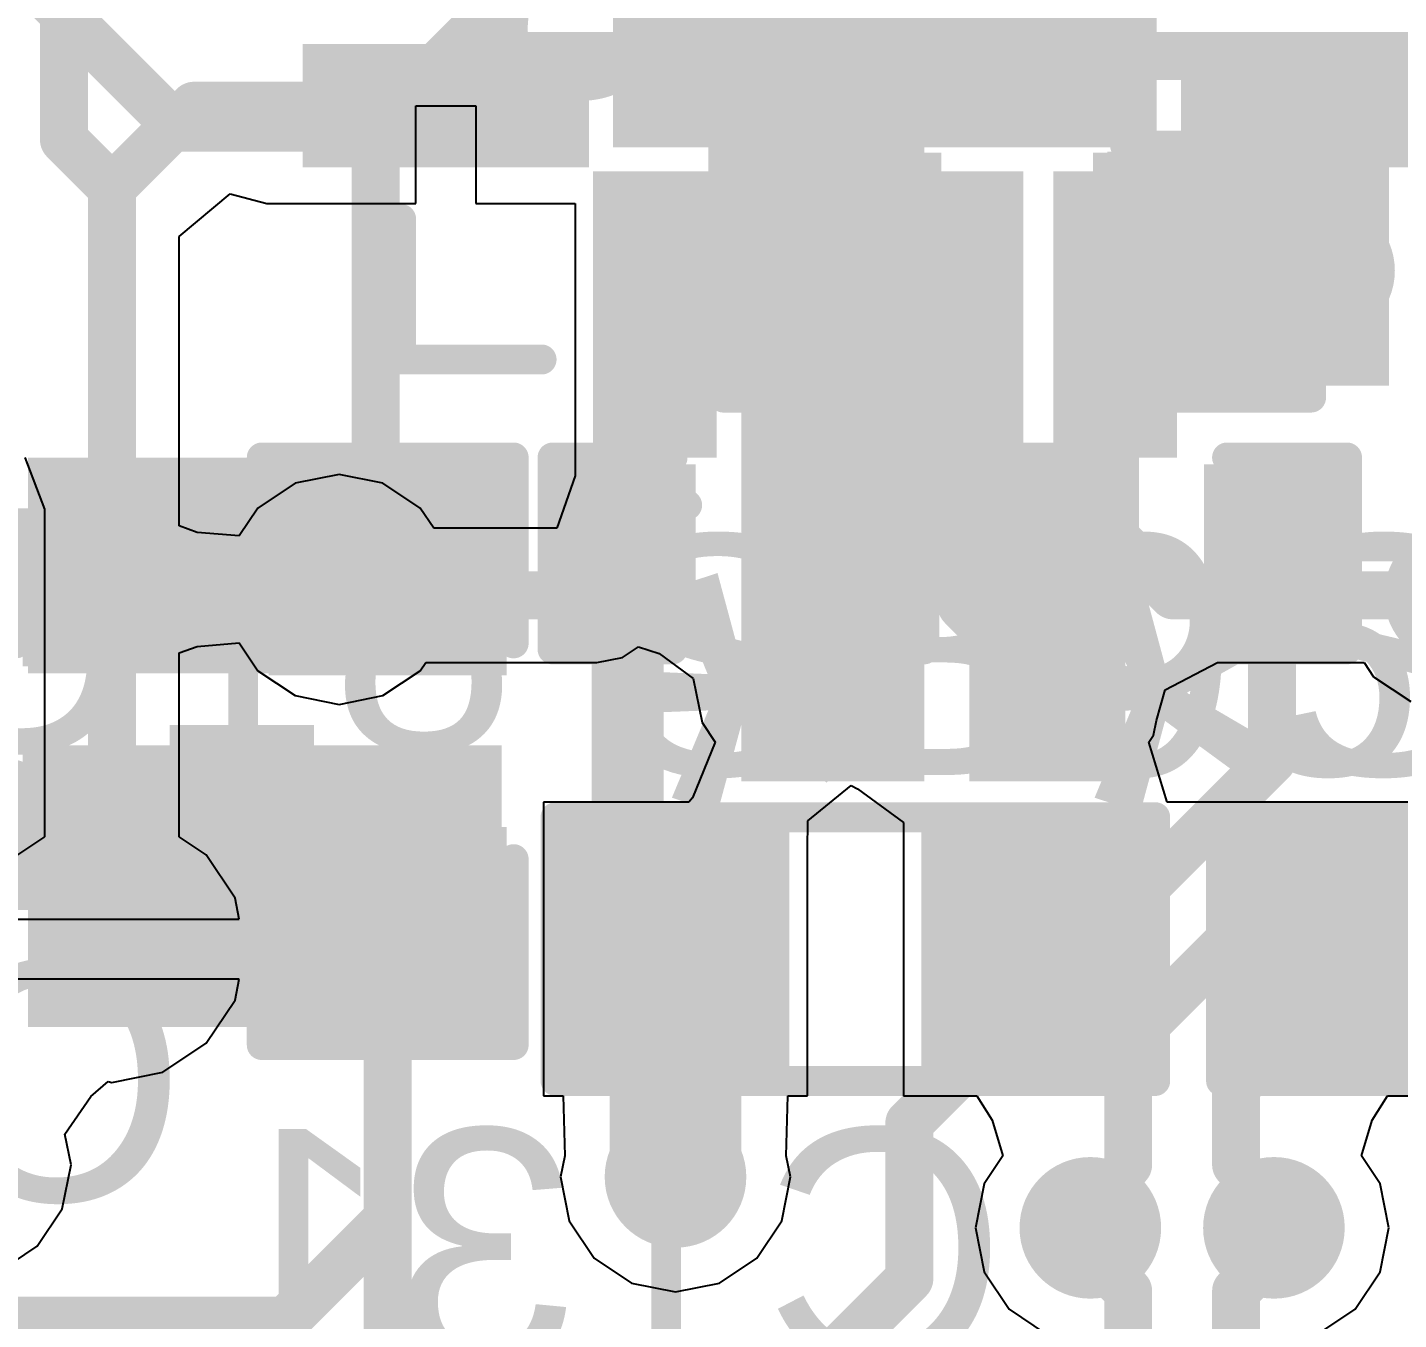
# Model space of a CAD drawing. Header units: millimetres. Extents: x -0.71 to 2.98, y -0.65 to 2.9.
# Drawn here: x 0.8469 to 1.0756, y 0.3502 to 0.5657 of the extents above; entities that cross this region are included whole.
import ezdxf

# ---------------------------------------------------------------- set-up
doc = ezdxf.new("R2010")
doc.units = ezdxf.units.MM
doc.header["$MEASUREMENT"] = 0
for name, color, linetype in [('BottomLayer', 5, 'Continuous'), ('BottomOverlay', 54, 'Continuous'), ('BottomPaste', 16, 'Continuous'), ('BottomSolder', 6, 'Continuous'), ('Mechanical2', 216, 'Continuous'), ('TopLayer', 1, 'Continuous'), ('TopOverlay', 2, 'Continuous'), ('TopPaste', 8, 'Continuous'), ('TopSolder', 216, 'Continuous'), ('ViaHoleLayer', 16, 'Continuous')]:
    doc.layers.add(name, color=color, linetype=linetype)
doc.styles.add('Arial', font='', dxfattribs={"height": 0.2})
doc.styles.get('Arial').set_extended_font_data('Arial')

# ---------------------------------------------------------------- blocks, each defined once
blk = doc.blocks.new('16_TQFN__4X4__30')
at = {"layer": 'TopLayer'}
for points in [[(-0.04469, 0.05335), (-0.04469, 0.09311), (-0.03209, 0.09311), (-0.03209, 0.05335)], [(-0.01909, 0.05335), (-0.01909, 0.09311), (-0.0065, 0.09311), (-0.0065, 0.05335)], [(0.0065, 0.05335), (0.0065, 0.09311), (0.01909, 0.09311), (0.01909, 0.05335)], [(0.03209, 0.05335), (0.03209, 0.09311), (0.04469, 0.09311), (0.04469, 0.05335)], [(-0.09311, 0.04469), (-0.05335, 0.04469), (-0.05335, 0.03209), (-0.09311, 0.03209)], [(0.05335, 0.04469), (0.09311, 0.04469), (0.09311, 0.03209), (0.05335, 0.03209)], [(-0.04134, 0.04134), (0.04134, 0.04134), (0.04134, -0.04134), (-0.04134, -0.04134)], [(-0.09311, 0.01909), (-0.05335, 0.01909), (-0.05335, 0.0065), (-0.09311, 0.0065)], [(0.05335, 0.01909), (0.09311, 0.01909), (0.09311, 0.0065), (0.05335, 0.0065)], [(-0.09311, -0.0065), (-0.05335, -0.0065), (-0.05335, -0.01909), (-0.09311, -0.01909)], [(0.05335, -0.0065), (0.09311, -0.0065), (0.09311, -0.01909), (0.05335, -0.01909)], [(-0.09311, -0.03209), (-0.05335, -0.03209), (-0.05335, -0.04468), (-0.09311, -0.04468)], [(0.05335, -0.03209), (0.09311, -0.03209), (0.09311, -0.04468), (0.05335, -0.04468)], [(-0.04469, -0.09311), (-0.04469, -0.05335), (-0.03209, -0.05335), (-0.03209, -0.09311)], [(-0.01909, -0.09311), (-0.01909, -0.05335), (-0.0065, -0.05335), (-0.0065, -0.09311)], [(0.0065, -0.09311), (0.0065, -0.05335), (0.01909, -0.05335), (0.01909, -0.09311)], [(0.03209, -0.09311), (0.03209, -0.05335), (0.04469, -0.05335), (0.04469, -0.09311)]]:
    blk.add_hatch(color=1, dxfattribs=at).paths.add_polyline_path(points)
at = {"layer": 'TopPaste'}
for points in [[(-0.04469, 0.05335), (-0.04469, 0.09311), (-0.03209, 0.09311), (-0.03209, 0.05335)], [(-0.01909, 0.05335), (-0.01909, 0.09311), (-0.0065, 0.09311), (-0.0065, 0.05335)], [(0.0065, 0.05335), (0.0065, 0.09311), (0.01909, 0.09311), (0.01909, 0.05335)], [(0.03209, 0.05335), (0.03209, 0.09311), (0.04469, 0.09311), (0.04469, 0.05335)], [(-0.09311, 0.04469), (-0.05335, 0.04469), (-0.05335, 0.03209), (-0.09311, 0.03209)], [(0.05335, 0.04469), (0.09311, 0.04469), (0.09311, 0.03209), (0.05335, 0.03209)], [(-0.02598, 0.02598), (0.02598, 0.02598), (0.02598, -0.02598), (-0.02598, -0.02598)], [(-0.09311, 0.01909), (-0.05335, 0.01909), (-0.05335, 0.0065), (-0.09311, 0.0065)], [(0.05335, 0.01909), (0.09311, 0.01909), (0.09311, 0.0065), (0.05335, 0.0065)], [(-0.09311, -0.0065), (-0.05335, -0.0065), (-0.05335, -0.01909), (-0.09311, -0.01909)], [(0.05335, -0.0065), (0.09311, -0.0065), (0.09311, -0.01909), (0.05335, -0.01909)], [(-0.09311, -0.03209), (-0.05335, -0.03209), (-0.05335, -0.04468), (-0.09311, -0.04468)], [(0.05335, -0.03209), (0.09311, -0.03209), (0.09311, -0.04468), (0.05335, -0.04468)], [(-0.04469, -0.09311), (-0.04469, -0.05335), (-0.03209, -0.05335), (-0.03209, -0.09311)], [(-0.01909, -0.09311), (-0.01909, -0.05335), (-0.0065, -0.05335), (-0.0065, -0.09311)], [(0.0065, -0.09311), (0.0065, -0.05335), (0.01909, -0.05335), (0.01909, -0.09311)], [(0.03209, -0.09311), (0.03209, -0.05335), (0.04469, -0.05335), (0.04469, -0.09311)]]:
    blk.add_hatch(color=8, dxfattribs=at).paths.add_polyline_path(points)
at = {"layer": 'TopSolder'}
for points in [[(-0.04868, 0.04935), (-0.04868, 0.09711), (-0.02809, 0.09711), (-0.02809, 0.04935)], [(-0.02309, 0.04935), (-0.02309, 0.09711), (-0.0025, 0.09711), (-0.0025, 0.04935)], [(0.0025, 0.04935), (0.0025, 0.09711), (0.02309, 0.09711), (0.02309, 0.04935)], [(0.02809, 0.04935), (0.02809, 0.09711), (0.04868, 0.09711), (0.04868, 0.04935)], [(-0.09711, 0.04869), (-0.04935, 0.04869), (-0.04935, 0.02809), (-0.09711, 0.02809)], [(0.04935, 0.04869), (0.09711, 0.04869), (0.09711, 0.02809), (0.04935, 0.02809)], [(-0.04534, 0.04534), (0.04534, 0.04534), (0.04534, -0.04534), (-0.04534, -0.04534)], [(-0.09711, 0.02309), (-0.04935, 0.02309), (-0.04935, 0.0025), (-0.09711, 0.0025)], [(0.04935, 0.02309), (0.09711, 0.02309), (0.09711, 0.0025), (0.04935, 0.0025)], [(-0.09711, -0.0025), (-0.04935, -0.0025), (-0.04935, -0.02309), (-0.09711, -0.02309)], [(0.04935, -0.0025), (0.09711, -0.0025), (0.09711, -0.02309), (0.04935, -0.02309)], [(-0.09711, -0.02809), (-0.04935, -0.02809), (-0.04935, -0.04868), (-0.09711, -0.04868)], [(0.04935, -0.02809), (0.09711, -0.02809), (0.09711, -0.04868), (0.04935, -0.04868)], [(-0.04868, -0.09711), (-0.04868, -0.04935), (-0.02809, -0.04935), (-0.02809, -0.09711)], [(-0.02309, -0.09711), (-0.02309, -0.04935), (-0.0025, -0.04935), (-0.0025, -0.09711)], [(0.0025, -0.09711), (0.0025, -0.04935), (0.02309, -0.04935), (0.02309, -0.09711)], [(0.02809, -0.09711), (0.02809, -0.04935), (0.04868, -0.04935), (0.04868, -0.09711)]]:
    blk.add_hatch(color=216, dxfattribs=at).paths.add_polyline_path(points)
at = {"layer": 'TopOverlay', "const_width": 0.005}
for points in [[(-0.08071, 0.08071), (-0.08071, 0.05728)], [(-0.08071, 0.08071), (-0.05728, 0.08071)], [(0.05728, 0.08071), (0.08071, 0.08071)], [(0.08071, 0.08071), (0.08071, 0.05728)], [(-0.105, 0.043), (-0.1, 0.038)], [(-0.105, 0.043), (-0.105, 0.033)], [(-0.1, 0.038), (-0.105, 0.033)], [(-0.08071, -0.05728), (-0.08071, -0.08071)], [(0.08071, -0.05728), (0.08071, -0.08071)], [(-0.08071, -0.08071), (-0.05728, -0.08071)], [(0.05728, -0.08071), (0.08071, -0.08071)]]:
    blk.add_lwpolyline(points, dxfattribs=at)
at = {"layer": 'TopOverlay', "const_width": 0.0025}
for points in [[(-0.08196, 0.08071, 1), (-0.07946, 0.08071, 1)], [(-0.08196, 0.08071, 1), (-0.07946, 0.08071, 1)], [(-0.05853, 0.08071, 1), (-0.05603, 0.08071, 1)], [(0.05603, 0.08071, 1), (0.05853, 0.08071, 1)], [(0.07946, 0.08071, 1), (0.08196, 0.08071, 1)], [(0.07946, 0.08071, 1), (0.08196, 0.08071, 1)], [(-0.08196, 0.05728, 1), (-0.07946, 0.05728, 1)], [(0.07946, 0.05728, 1), (0.08196, 0.05728, 1)], [(-0.10625, 0.043, 1), (-0.10375, 0.043, 1)], [(-0.10625, 0.043, 1), (-0.10375, 0.043, 1)], [(-0.10125, 0.038, 1), (-0.09875, 0.038, 1)], [(-0.10125, 0.038, 1), (-0.09875, 0.038, 1)], [(-0.10625, 0.033, 1), (-0.10375, 0.033, 1)], [(-0.10625, 0.033, 1), (-0.10375, 0.033, 1)], [(-0.08196, -0.05728, 1), (-0.07946, -0.05728, 1)], [(0.07946, -0.05728, 1), (0.08196, -0.05728, 1)], [(-0.08196, -0.08071, 1), (-0.07946, -0.08071, 1)], [(-0.08196, -0.08071, 1), (-0.07946, -0.08071, 1)], [(-0.05853, -0.08071, 1), (-0.05603, -0.08071, 1)], [(0.05603, -0.08071, 1), (0.05853, -0.08071, 1)], [(0.07946, -0.08071, 1), (0.08196, -0.08071, 1)], [(0.07946, -0.08071, 1), (0.08196, -0.08071, 1)]]:
    blk.add_lwpolyline(points, format="xyb", close=True, dxfattribs=at)
blk = doc.blocks.new('SOLDER_BRIDGE_51')
at = {"layer": 'TopLayer'}
for points in [[(-0.045, -0.0175), (-0.045, 0.0175), (-0.015, 0.0175), (-0.015, -0.0175)], [(0.015, -0.0175), (0.015, 0.0175), (0.045, 0.0175), (0.045, -0.0175)]]:
    blk.add_hatch(color=1, dxfattribs=at).paths.add_polyline_path(points)
at = {"layer": 'TopPaste'}
for points in [[(-0.045, -0.0175), (-0.045, 0.0175), (-0.015, 0.0175), (-0.015, -0.0175)], [(0.015, -0.0175), (0.015, 0.0175), (0.045, 0.0175), (0.045, -0.0175)]]:
    blk.add_hatch(color=8, dxfattribs=at).paths.add_polyline_path(points)
at = {"layer": 'TopSolder'}
for points in [[(-0.049, -0.0215), (-0.049, 0.0215), (-0.011, 0.0215), (-0.011, -0.0215)], [(0.011, -0.0215), (0.011, 0.0215), (0.049, 0.0215), (0.049, -0.0215)]]:
    blk.add_hatch(color=216, dxfattribs=at).paths.add_polyline_path(points)
at = {"layer": 'TopOverlay', "const_width": 0.005}
for points in [[(0.05, 0.022), (-0.05, 0.022)], [(-0.05, 0.022), (-0.05, -0.022)], [(0.05, 0.022), (0.05, -0.022)], [(0.05, -0.022), (-0.05, -0.022)]]:
    blk.add_lwpolyline(points, dxfattribs=at)
at = {"layer": 'TopOverlay', "const_width": 0.0025}
for points in [[(-0.05125, 0.022, 1), (-0.04875, 0.022, 1)], [(-0.05125, 0.022, 1), (-0.04875, 0.022, 1)], [(0.04875, 0.022, 1), (0.05125, 0.022, 1)], [(0.04875, 0.022, 1), (0.05125, 0.022, 1)], [(-0.05125, -0.022, 1), (-0.04875, -0.022, 1)], [(-0.05125, -0.022, 1), (-0.04875, -0.022, 1)], [(0.04875, -0.022, 1), (0.05125, -0.022, 1)], [(0.04875, -0.022, 1), (0.05125, -0.022, 1)]]:
    blk.add_lwpolyline(points, format="xyb", close=True, dxfattribs=at)
blk = doc.blocks.new('SOLDER_BRIDGE_53')
at = {"layer": 'TopLayer'}
for points in [[(-0.045, -0.0175), (-0.045, 0.0175), (-0.015, 0.0175), (-0.015, -0.0175)], [(0.015, -0.0175), (0.015, 0.0175), (0.045, 0.0175), (0.045, -0.0175)]]:
    blk.add_hatch(color=1, dxfattribs=at).paths.add_polyline_path(points)
at = {"layer": 'TopPaste'}
for points in [[(-0.045, -0.0175), (-0.045, 0.0175), (-0.015, 0.0175), (-0.015, -0.0175)], [(0.015, -0.0175), (0.015, 0.0175), (0.045, 0.0175), (0.045, -0.0175)]]:
    blk.add_hatch(color=8, dxfattribs=at).paths.add_polyline_path(points)
at = {"layer": 'TopSolder'}
for points in [[(-0.049, -0.0215), (-0.049, 0.0215), (-0.011, 0.0215), (-0.011, -0.0215)], [(0.011, -0.0215), (0.011, 0.0215), (0.049, 0.0215), (0.049, -0.0215)]]:
    blk.add_hatch(color=216, dxfattribs=at).paths.add_polyline_path(points)
at = {"layer": 'TopOverlay', "const_width": 0.005}
for points in [[(-0.05, 0.022), (0.05, 0.022)], [(-0.05, -0.022), (-0.05, 0.022)], [(0.05, -0.022), (0.05, 0.022)], [(-0.05, -0.022), (0.05, -0.022)]]:
    blk.add_lwpolyline(points, dxfattribs=at)
at = {"layer": 'TopOverlay', "const_width": 0.0025}
for points in [[(-0.05125, 0.022, 1), (-0.04875, 0.022, 1)], [(-0.05125, 0.022, 1), (-0.04875, 0.022, 1)], [(0.04875, 0.022, 1), (0.05125, 0.022, 1)], [(0.04875, 0.022, 1), (0.05125, 0.022, 1)], [(-0.05125, -0.022, 1), (-0.04875, -0.022, 1)], [(-0.05125, -0.022, 1), (-0.04875, -0.022, 1)], [(0.04875, -0.022, 1), (0.05125, -0.022, 1)], [(0.04875, -0.022, 1), (0.05125, -0.022, 1)]]:
    blk.add_lwpolyline(points, format="xyb", close=True, dxfattribs=at)
blk = doc.blocks.new('CAP_0402_B_132')
at = {"layer": 'BottomLayer'}
for points in [[(-0.0095, 0.0125), (-0.0095, -0.0125), (-0.0275, -0.0125), (-0.0275, 0.0125)], [(0.0275, 0.0125), (0.0275, -0.0125), (0.0095, -0.0125), (0.0095, 0.0125)]]:
    blk.add_hatch(color=5, dxfattribs=at).paths.add_polyline_path(points)
at = {"layer": 'BottomPaste'}
for points in [[(-0.0095, 0.0125), (-0.0095, -0.0125), (-0.0275, -0.0125), (-0.0275, 0.0125)], [(0.0275, 0.0125), (0.0275, -0.0125), (0.0095, -0.0125), (0.0095, 0.0125)]]:
    blk.add_hatch(color=16, dxfattribs=at).paths.add_polyline_path(points)
at = {"layer": 'BottomSolder'}
for points in [[(-0.00714, 0.01486), (-0.00714, -0.01486), (-0.02986, -0.01486), (-0.02986, 0.01486)], [(0.02986, 0.01486), (0.02986, -0.01486), (0.00714, -0.01486), (0.00714, 0.01486)]]:
    blk.add_hatch(color=6, dxfattribs=at).paths.add_polyline_path(points)
at = {"layer": 'BottomOverlay', "const_width": 0.005}
for points in [[(-0.031, 0.016), (-0.031, -0.016)], [(-0.011, 0.016), (-0.031, 0.016)], [(0.031, 0.016), (0.011, 0.016)], [(0.031, 0.016), (0.031, -0.016)], [(-0.011, -0.016), (-0.031, -0.016)], [(0.031, -0.016), (0.011, -0.016)]]:
    blk.add_lwpolyline(points, dxfattribs=at)
at = {"layer": 'BottomOverlay', "const_width": 0.0025}
for points in [[(-0.03225, 0.016, 1), (-0.02975, 0.016, 1)], [(-0.03225, 0.016, 1), (-0.02975, 0.016, 1)], [(-0.01225, 0.016, 1), (-0.00975, 0.016, 1)], [(0.00975, 0.016, 1), (0.01225, 0.016, 1)], [(0.02975, 0.016, 1), (0.03225, 0.016, 1)], [(0.02975, 0.016, 1), (0.03225, 0.016, 1)], [(-0.03225, -0.016, 1), (-0.02975, -0.016, 1)], [(-0.03225, -0.016, 1), (-0.02975, -0.016, 1)], [(-0.01225, -0.016, 1), (-0.00975, -0.016, 1)], [(0.00975, -0.016, 1), (0.01225, -0.016, 1)], [(0.02975, -0.016, 1), (0.03225, -0.016, 1)], [(0.02975, -0.016, 1), (0.03225, -0.016, 1)]]:
    blk.add_lwpolyline(points, format="xyb", close=True, dxfattribs=at)
blk = doc.blocks.new('CAP_0402_B_134')
at = {"layer": 'BottomLayer'}
for points in [[(-0.0095, 0.0125), (-0.0095, -0.0125), (-0.0275, -0.0125), (-0.0275, 0.0125)], [(0.0275, 0.0125), (0.0275, -0.0125), (0.0095, -0.0125), (0.0095, 0.0125)]]:
    blk.add_hatch(color=5, dxfattribs=at).paths.add_polyline_path(points)
at = {"layer": 'BottomPaste'}
for points in [[(-0.0095, 0.0125), (-0.0095, -0.0125), (-0.0275, -0.0125), (-0.0275, 0.0125)], [(0.0275, 0.0125), (0.0275, -0.0125), (0.0095, -0.0125), (0.0095, 0.0125)]]:
    blk.add_hatch(color=16, dxfattribs=at).paths.add_polyline_path(points)
at = {"layer": 'BottomSolder'}
for points in [[(-0.00714, 0.01486), (-0.00714, -0.01486), (-0.02986, -0.01486), (-0.02986, 0.01486)], [(0.02986, 0.01486), (0.02986, -0.01486), (0.00714, -0.01486), (0.00714, 0.01486)]]:
    blk.add_hatch(color=6, dxfattribs=at).paths.add_polyline_path(points)
at = {"layer": 'BottomOverlay', "const_width": 0.005}
for points in [[(-0.011, 0.016), (-0.031, 0.016)], [(-0.031, -0.016), (-0.031, 0.016)], [(0.031, 0.016), (0.011, 0.016)], [(0.031, -0.016), (0.031, 0.016)], [(-0.011, -0.016), (-0.031, -0.016)], [(0.031, -0.016), (0.011, -0.016)]]:
    blk.add_lwpolyline(points, dxfattribs=at)
at = {"layer": 'BottomOverlay', "const_width": 0.0025}
for points in [[(-0.03225, 0.016, 1), (-0.02975, 0.016, 1)], [(-0.03225, 0.016, 1), (-0.02975, 0.016, 1)], [(-0.01225, 0.016, 1), (-0.00975, 0.016, 1)], [(0.00975, 0.016, 1), (0.01225, 0.016, 1)], [(0.02975, 0.016, 1), (0.03225, 0.016, 1)], [(0.02975, 0.016, 1), (0.03225, 0.016, 1)], [(-0.03225, -0.016, 1), (-0.02975, -0.016, 1)], [(-0.03225, -0.016, 1), (-0.02975, -0.016, 1)], [(-0.01225, -0.016, 1), (-0.00975, -0.016, 1)], [(0.00975, -0.016, 1), (0.01225, -0.016, 1)], [(0.02975, -0.016, 1), (0.03225, -0.016, 1)], [(0.02975, -0.016, 1), (0.03225, -0.016, 1)]]:
    blk.add_lwpolyline(points, format="xyb", close=True, dxfattribs=at)
blk = doc.blocks.new('CAP_0603_B_136')
at = {"layer": 'BottomLayer'}
for points in [[(-0.045, -0.0175), (-0.045, 0.0175), (-0.015, 0.0175), (-0.015, -0.0175)], [(0.015, -0.0175), (0.015, 0.0175), (0.045, 0.0175), (0.045, -0.0175)]]:
    blk.add_hatch(color=5, dxfattribs=at).paths.add_polyline_path(points)
at = {"layer": 'BottomPaste'}
for points in [[(-0.045, -0.0175), (-0.045, 0.0175), (-0.015, 0.0175), (-0.015, -0.0175)], [(0.015, -0.0175), (0.015, 0.0175), (0.045, 0.0175), (0.045, -0.0175)]]:
    blk.add_hatch(color=16, dxfattribs=at).paths.add_polyline_path(points)
at = {"layer": 'BottomSolder'}
for points in [[(-0.04736, -0.01986), (-0.04736, 0.01986), (-0.01264, 0.01986), (-0.01264, -0.01986)], [(0.01264, -0.01986), (0.01264, 0.01986), (0.04736, 0.01986), (0.04736, -0.01986)]]:
    blk.add_hatch(color=6, dxfattribs=at).paths.add_polyline_path(points)
at = {"layer": 'BottomOverlay', "const_width": 0.005}
for points in [[(-0.018, 0.021), (-0.049, 0.021)], [(-0.049, -0.021), (-0.049, 0.021)], [(0.049, 0.021), (0.018, 0.021)], [(0.049, -0.021), (0.049, 0.021)], [(-0.018, -0.021), (-0.049, -0.021)], [(0.049, -0.021), (0.018, -0.021)]]:
    blk.add_lwpolyline(points, dxfattribs=at)
at = {"layer": 'BottomOverlay', "const_width": 0.0025}
for points in [[(-0.05025, 0.021, 1), (-0.04775, 0.021, 1)], [(-0.05025, 0.021, 1), (-0.04775, 0.021, 1)], [(-0.01925, 0.021, 1), (-0.01675, 0.021, 1)], [(0.01675, 0.021, 1), (0.01925, 0.021, 1)], [(0.04775, 0.021, 1), (0.05025, 0.021, 1)], [(0.04775, 0.021, 1), (0.05025, 0.021, 1)], [(-0.05025, -0.021, 1), (-0.04775, -0.021, 1)], [(-0.05025, -0.021, 1), (-0.04775, -0.021, 1)], [(-0.01925, -0.021, 1), (-0.01675, -0.021, 1)], [(0.01675, -0.021, 1), (0.01925, -0.021, 1)], [(0.04775, -0.021, 1), (0.05025, -0.021, 1)], [(0.04775, -0.021, 1), (0.05025, -0.021, 1)]]:
    blk.add_lwpolyline(points, format="xyb", close=True, dxfattribs=at)
blk = doc.blocks.new('CAP_0402_B_209')
at = {"layer": 'BottomLayer'}
for points in [[(-0.0095, 0.0125), (-0.0095, -0.0125), (-0.0275, -0.0125), (-0.0275, 0.0125)], [(0.0275, 0.0125), (0.0275, -0.0125), (0.0095, -0.0125), (0.0095, 0.0125)]]:
    blk.add_hatch(color=5, dxfattribs=at).paths.add_polyline_path(points)
at = {"layer": 'BottomPaste'}
for points in [[(-0.0095, 0.0125), (-0.0095, -0.0125), (-0.0275, -0.0125), (-0.0275, 0.0125)], [(0.0275, 0.0125), (0.0275, -0.0125), (0.0095, -0.0125), (0.0095, 0.0125)]]:
    blk.add_hatch(color=16, dxfattribs=at).paths.add_polyline_path(points)
at = {"layer": 'BottomSolder'}
for points in [[(-0.00714, 0.01486), (-0.00714, -0.01486), (-0.02986, -0.01486), (-0.02986, 0.01486)], [(0.02986, 0.01486), (0.02986, -0.01486), (0.00714, -0.01486), (0.00714, 0.01486)]]:
    blk.add_hatch(color=6, dxfattribs=at).paths.add_polyline_path(points)
at = {"layer": 'BottomOverlay', "const_width": 0.005}
for points in [[(-0.031, 0.016), (-0.031, -0.016)], [(-0.011, 0.016), (-0.031, 0.016)], [(0.031, 0.016), (0.011, 0.016)], [(0.031, 0.016), (0.031, -0.016)], [(-0.011, -0.016), (-0.031, -0.016)], [(0.031, -0.016), (0.011, -0.016)]]:
    blk.add_lwpolyline(points, dxfattribs=at)
at = {"layer": 'BottomOverlay', "const_width": 0.0025}
for points in [[(-0.03225, 0.016, 1), (-0.02975, 0.016, 1)], [(-0.03225, 0.016, 1), (-0.02975, 0.016, 1)], [(-0.01225, 0.016, 1), (-0.00975, 0.016, 1)], [(0.00975, 0.016, 1), (0.01225, 0.016, 1)], [(0.02975, 0.016, 1), (0.03225, 0.016, 1)], [(0.02975, 0.016, 1), (0.03225, 0.016, 1)], [(-0.03225, -0.016, 1), (-0.02975, -0.016, 1)], [(-0.03225, -0.016, 1), (-0.02975, -0.016, 1)], [(-0.01225, -0.016, 1), (-0.00975, -0.016, 1)], [(0.00975, -0.016, 1), (0.01225, -0.016, 1)], [(0.02975, -0.016, 1), (0.03225, -0.016, 1)], [(0.02975, -0.016, 1), (0.03225, -0.016, 1)]]:
    blk.add_lwpolyline(points, format="xyb", close=True, dxfattribs=at)
blk = doc.blocks.new('CAP_0603_B_299')
at = {"layer": 'BottomLayer'}
for points in [[(-0.045, -0.0175), (-0.045, 0.0175), (-0.015, 0.0175), (-0.015, -0.0175)], [(0.015, -0.0175), (0.015, 0.0175), (0.045, 0.0175), (0.045, -0.0175)]]:
    blk.add_hatch(color=5, dxfattribs=at).paths.add_polyline_path(points)
at = {"layer": 'BottomPaste'}
for points in [[(-0.045, -0.0175), (-0.045, 0.0175), (-0.015, 0.0175), (-0.015, -0.0175)], [(0.015, -0.0175), (0.015, 0.0175), (0.045, 0.0175), (0.045, -0.0175)]]:
    blk.add_hatch(color=16, dxfattribs=at).paths.add_polyline_path(points)
at = {"layer": 'BottomSolder'}
for points in [[(-0.04736, -0.01986), (-0.04736, 0.01986), (-0.01264, 0.01986), (-0.01264, -0.01986)], [(0.01264, -0.01986), (0.01264, 0.01986), (0.04736, 0.01986), (0.04736, -0.01986)]]:
    blk.add_hatch(color=6, dxfattribs=at).paths.add_polyline_path(points)
at = {"layer": 'BottomOverlay', "const_width": 0.005}
for points in [[(-0.049, 0.021), (-0.049, -0.021)], [(-0.018, 0.021), (-0.049, 0.021)], [(0.049, 0.021), (0.018, 0.021)], [(0.049, 0.021), (0.049, -0.021)], [(-0.018, -0.021), (-0.049, -0.021)], [(0.049, -0.021), (0.018, -0.021)]]:
    blk.add_lwpolyline(points, dxfattribs=at)
at = {"layer": 'BottomOverlay', "const_width": 0.0025}
for points in [[(-0.05025, 0.021, 1), (-0.04775, 0.021, 1)], [(-0.05025, 0.021, 1), (-0.04775, 0.021, 1)], [(-0.01925, 0.021, 1), (-0.01675, 0.021, 1)], [(0.01675, 0.021, 1), (0.01925, 0.021, 1)], [(0.04775, 0.021, 1), (0.05025, 0.021, 1)], [(0.04775, 0.021, 1), (0.05025, 0.021, 1)], [(-0.05025, -0.021, 1), (-0.04775, -0.021, 1)], [(-0.05025, -0.021, 1), (-0.04775, -0.021, 1)], [(-0.01925, -0.021, 1), (-0.01675, -0.021, 1)], [(0.01675, -0.021, 1), (0.01925, -0.021, 1)], [(0.04775, -0.021, 1), (0.05025, -0.021, 1)], [(0.04775, -0.021, 1), (0.05025, -0.021, 1)]]:
    blk.add_lwpolyline(points, format="xyb", close=True, dxfattribs=at)

msp = doc.modelspace()

# ---------------------------------------------------------------- hatches: boundary and pattern name
at = {"layer": 'BottomLayer'}
for points in [[(0.966, 0.44), (0.9965, 0.44), (0.9965, 0.546), (0.966, 0.546)], [(1.027, 0.506), (1.074, 0.506), (1.074, 0.545), (1.027, 0.545)], [(0.847, 0.458), (0.926, 0.458), (0.926, 0.494), (0.847, 0.494)], [(1.004, 0.44), (1.03, 0.44), (1.03, 0.492), (1.004, 0.492)], [(0.847, 0.399), (0.926, 0.399), (0.926, 0.446), (0.847, 0.446)]]:
    msp.add_hatch(color=5, dxfattribs=at).paths.add_polyline_path(points)
h = msp.add_hatch(color=5, dxfattribs=at)
edge = h.paths.add_edge_path()
edge.add_arc((1.06317, 0.52517), 0.01181, 0, 360)
h = msp.add_hatch(color=5, dxfattribs=at)
edge = h.paths.add_edge_path()
edge.add_arc((0.89888, 0.472), 0.01181, 0, 360)
h = msp.add_hatch(color=5, dxfattribs=at)
edge = h.paths.add_edge_path()
edge.add_arc((1.085, 0.471), 0.01181, 0, 360)
h = msp.add_hatch(color=5, dxfattribs=at)
edge = h.paths.add_edge_path()
edge.add_arc((0.97714, 0.45714), 0.01181, 0, 360)
h = msp.add_hatch(color=5, dxfattribs=at)
edge = h.paths.add_edge_path()
edge.add_arc((1.017, 0.455), 0.01181, 0, 360)
h = msp.add_hatch(color=5, dxfattribs=at)
edge = h.paths.add_edge_path()
edge.add_arc((0.861, 0.412), 0.01181, 0, 360)
h = msp.add_hatch(color=5, dxfattribs=at)
edge = h.paths.add_edge_path()
edge.add_arc((0.955, 0.374), 0.01181, 0, 360)
h = msp.add_hatch(color=5, dxfattribs=at)
edge = h.paths.add_edge_path()
edge.add_arc((1.02419, 0.3655), 0.01181, 0, 360)
h = msp.add_hatch(color=5, dxfattribs=at)
edge = h.paths.add_edge_path()
edge.add_arc((1.05481, 0.3655), 0.01181, 0, 360)
at = {"layer": 'BottomSolder'}
h = msp.add_hatch(color=6, dxfattribs=at)
edge = h.paths.add_edge_path()
edge.add_arc((1.06317, 0.52517), 0.00791, 0, 360)
h = msp.add_hatch(color=6, dxfattribs=at)
edge = h.paths.add_edge_path()
edge.add_arc((0.89888, 0.472), 0.00791, 0, 360)
h = msp.add_hatch(color=6, dxfattribs=at)
edge = h.paths.add_edge_path()
edge.add_arc((0.97714, 0.45714), 0.00791, 0, 360)
h = msp.add_hatch(color=6, dxfattribs=at)
edge = h.paths.add_edge_path()
edge.add_arc((1.017, 0.455), 0.00791, 0, 360)
h = msp.add_hatch(color=6, dxfattribs=at)
edge = h.paths.add_edge_path()
edge.add_arc((0.861, 0.412), 0.00791, 0, 360)
h = msp.add_hatch(color=6, dxfattribs=at)
edge = h.paths.add_edge_path()
edge.add_arc((0.955, 0.374), 0.00791, 0, 360)
h = msp.add_hatch(color=6, dxfattribs=at)
edge = h.paths.add_edge_path()
edge.add_arc((1.02419, 0.3655), 0.00791, 0, 360)
h = msp.add_hatch(color=6, dxfattribs=at)
edge = h.paths.add_edge_path()
edge.add_arc((1.05481, 0.3655), 0.00791, 0, 360)
at = {"layer": 'TopLayer'}
h = msp.add_hatch(color=1, dxfattribs=at)
edge = h.paths.add_edge_path()
edge.add_arc((1.06317, 0.52517), 0.01181, 0, 360)
h = msp.add_hatch(color=1, dxfattribs=at)
edge = h.paths.add_edge_path()
edge.add_arc((0.89888, 0.472), 0.01181, 0, 360)
h = msp.add_hatch(color=1, dxfattribs=at)
edge = h.paths.add_edge_path()
edge.add_arc((1.085, 0.471), 0.01181, 0, 360)
h = msp.add_hatch(color=1, dxfattribs=at)
edge = h.paths.add_edge_path()
edge.add_arc((0.97714, 0.45714), 0.01181, 0, 360)
h = msp.add_hatch(color=1, dxfattribs=at)
edge = h.paths.add_edge_path()
edge.add_arc((1.017, 0.455), 0.01181, 0, 360)
h = msp.add_hatch(color=1, dxfattribs=at)
edge = h.paths.add_edge_path()
edge.add_arc((0.861, 0.412), 0.01181, 0, 360)
h = msp.add_hatch(color=1, dxfattribs=at)
edge = h.paths.add_edge_path()
edge.add_arc((0.955, 0.374), 0.01181, 0, 360)
h = msp.add_hatch(color=1, dxfattribs=at)
edge = h.paths.add_edge_path()
edge.add_arc((1.02419, 0.3655), 0.01181, 0, 360)
h = msp.add_hatch(color=1, dxfattribs=at)
edge = h.paths.add_edge_path()
edge.add_arc((1.05481, 0.3655), 0.01181, 0, 360)
at = {"layer": 'TopSolder'}
h = msp.add_hatch(color=216, dxfattribs=at)
edge = h.paths.add_edge_path()
edge.add_arc((1.06317, 0.52517), 0.00791, 0, 360)
h = msp.add_hatch(color=216, dxfattribs=at)
edge = h.paths.add_edge_path()
edge.add_arc((0.89888, 0.472), 0.00791, 0, 360)
h = msp.add_hatch(color=216, dxfattribs=at)
edge = h.paths.add_edge_path()
edge.add_arc((0.97714, 0.45714), 0.00791, 0, 360)
h = msp.add_hatch(color=216, dxfattribs=at)
edge = h.paths.add_edge_path()
edge.add_arc((1.017, 0.455), 0.00791, 0, 360)
h = msp.add_hatch(color=216, dxfattribs=at)
edge = h.paths.add_edge_path()
edge.add_arc((0.861, 0.412), 0.00791, 0, 360)
h = msp.add_hatch(color=216, dxfattribs=at)
edge = h.paths.add_edge_path()
edge.add_arc((0.955, 0.374), 0.00791, 0, 360)
h = msp.add_hatch(color=216, dxfattribs=at)
edge = h.paths.add_edge_path()
edge.add_arc((1.02419, 0.3655), 0.00791, 0, 360)
h = msp.add_hatch(color=216, dxfattribs=at)
edge = h.paths.add_edge_path()
edge.add_arc((1.05481, 0.3655), 0.00791, 0, 360)
at = {"layer": 'ViaHoleLayer'}
h = msp.add_hatch(color=16, dxfattribs=at)
edge = h.paths.add_edge_path()
edge.add_arc((1.06317, 0.52517), 0.00591, 0, 360)
h = msp.add_hatch(color=16, dxfattribs=at)
edge = h.paths.add_edge_path()
edge.add_arc((0.89888, 0.472), 0.00591, 0, 360)
h = msp.add_hatch(color=16, dxfattribs=at)
edge = h.paths.add_edge_path()
edge.add_arc((0.97714, 0.45714), 0.00591, 0, 360)
h = msp.add_hatch(color=16, dxfattribs=at)
edge = h.paths.add_edge_path()
edge.add_arc((1.017, 0.455), 0.00591, 0, 360)
h = msp.add_hatch(color=16, dxfattribs=at)
edge = h.paths.add_edge_path()
edge.add_arc((0.861, 0.412), 0.00591, 0, 360)
h = msp.add_hatch(color=16, dxfattribs=at)
edge = h.paths.add_edge_path()
edge.add_arc((0.955, 0.374), 0.00591, 0, 360)
h = msp.add_hatch(color=16, dxfattribs=at)
edge = h.paths.add_edge_path()
edge.add_arc((1.02419, 0.3655), 0.00591, 0, 360)
h = msp.add_hatch(color=16, dxfattribs=at)
edge = h.paths.add_edge_path()
edge.add_arc((1.05481, 0.3655), 0.00591, 0, 360)

# ---------------------------------------------------------------- linework, layer by layer
at = {"layer": 'BottomLayer'}
for points, const_width in [([(0.917, 0.561), (1.008, 0.652)], 0.008), ([(0.777, 0.644), (0.872, 0.549)], 0.008), ([(0.905, 0.549), (0.917, 0.561)], 0.008), ([(0.917, 0.561), (1.087, 0.561)], 0.008), ([(0.872, 0.549), (0.905, 0.549)], 0.008), ([(0.905, 0.476), (0.905, 0.549)], 0.008), ([(0.947, 0.415), (0.947, 0.478)], 0.012), ([(1.0545, 0.4435), (1.0545, 0.478)], 0.008), ([(0.994, 0.383), (1.0545, 0.4435)], 0.008), ([(1.0305, 0.3965), (1.05625, 0.42225)], 0.008), ([(1.05625, 0.42225), (1.12992, 0.42225)], 0.008), ([(0.947, 0.415), (0.955, 0.407)], 0.012), ([(0.907, 0.367), (0.907, 0.415)], 0.008), ([(0.955, 0.374), (0.955, 0.407)], 0.012), ([(1.0485, 0.38904), (1.06371, 0.40425)], 0.008), ([(1.06371, 0.40425), (1.13737, 0.40425)], 0.008), ([(1.0305, 0.37604), (1.0305, 0.3965)], 0.008), ([(1.0485, 0.37604), (1.0485, 0.38904)], 0.008), ([(0.994, 0.357), (0.994, 0.383)], 0.008), ([(0.89, 0.35), (0.907, 0.367)], 0.008), ([(0.907, 0.343), (0.907, 0.367)], 0.008), ([(0.971, 0.334), (0.994, 0.357)], 0.008), ([(0.714, 0.35), (0.89, 0.35)], 0.008)]:
    msp.add_lwpolyline(points, dxfattribs=dict(at, const_width=const_width))
for points, const_width in [([(0.915, 0.561, 1), (0.919, 0.561, 1)], 0.004), ([(0.915, 0.561, 1), (0.919, 0.561, 1)], 0.004), ([(0.915, 0.561, 1), (0.919, 0.561, 1)], 0.004), ([(0.87, 0.549, 1), (0.874, 0.549, 1)], 0.004), ([(0.87, 0.549, 1), (0.874, 0.549, 1)], 0.004), ([(0.903, 0.549, 1), (0.907, 0.549, 1)], 0.004), ([(0.903, 0.549, 1), (0.907, 0.549, 1)], 0.004), ([(0.903, 0.549, 1), (0.907, 0.549, 1)], 0.004), ([(0.944, 0.478, 1), (0.95, 0.478, 1)], 0.006), ([(1.0525, 0.478, 1), (1.0565, 0.478, 1)], 0.004), ([(0.903, 0.476, 1), (0.907, 0.476, 1)], 0.004), ([(1.0525, 0.4435, 1), (1.0565, 0.4435, 1)], 0.004), ([(1.0525, 0.4435, 1), (1.0565, 0.4435, 1)], 0.004), ([(1.05425, 0.42225, 1), (1.05825, 0.42225, 1)], 0.004), ([(1.05425, 0.42225, 1), (1.05825, 0.42225, 1)], 0.004), ([(0.944, 0.415, 1), (0.95, 0.415, 1)], 0.006), ([(0.944, 0.415, 1), (0.95, 0.415, 1)], 0.006), ([(0.905, 0.415, 1), (0.909, 0.415, 1)], 0.004), ([(0.952, 0.407, 1), (0.958, 0.407, 1)], 0.006), ([(0.952, 0.407, 1), (0.958, 0.407, 1)], 0.006), ([(1.06171, 0.40425, 1), (1.06571, 0.40425, 1)], 0.004), ([(1.06171, 0.40425, 1), (1.06571, 0.40425, 1)], 0.004), ([(1.0285, 0.3965, 1), (1.0325, 0.3965, 1)], 0.004), ([(1.0285, 0.3965, 1), (1.0325, 0.3965, 1)], 0.004), ([(1.0465, 0.38904, 1), (1.0505, 0.38904, 1)], 0.004), ([(1.0465, 0.38904, 1), (1.0505, 0.38904, 1)], 0.004), ([(0.992, 0.383, 1), (0.996, 0.383, 1)], 0.004), ([(0.992, 0.383, 1), (0.996, 0.383, 1)], 0.004), ([(0.952, 0.374, 1), (0.958, 0.374, 1)], 0.006), ([(1.0285, 0.37604, 1), (1.0325, 0.37604, 1)], 0.004), ([(1.0465, 0.37604, 1), (1.0505, 0.37604, 1)], 0.004), ([(0.905, 0.367, 1), (0.909, 0.367, 1)], 0.004), ([(0.905, 0.367, 1), (0.909, 0.367, 1)], 0.004), ([(0.905, 0.367, 1), (0.909, 0.367, 1)], 0.004), ([(0.992, 0.357, 1), (0.996, 0.357, 1)], 0.004), ([(0.992, 0.357, 1), (0.996, 0.357, 1)], 0.004), ([(0.888, 0.35, 1), (0.892, 0.35, 1)], 0.004), ([(0.888, 0.35, 1), (0.892, 0.35, 1)], 0.004)]:
    msp.add_lwpolyline(points, format="xyb", close=True, dxfattribs=dict(at, const_width=const_width))
at = {"layer": 'Mechanical2', "const_width": 0.01}
msp.add_lwpolyline([(2.97335, 1.12706, 1), (-0.56996, 1.12706, 1)], format="xyb", close=True, dxfattribs=at)
at = {"layer": 'TopLayer'}
for p, q in [((0.91171, 0.53638), (0.91171, 0.55268)), ((0.91171, 0.55268), (0.92171, 0.55268)), ((0.92171, 0.55268), (0.92171, 0.53638)), ((0.87222, 0.53087), (0.88072, 0.53796)), ((0.88072, 0.53796), (0.88683, 0.53638)), ((0.88683, 0.53638), (0.88683, 0.53638)), ((0.88683, 0.53638), (0.91171, 0.53638)), ((0.92171, 0.53638), (0.93825, 0.53638)), ((0.93825, 0.53638), (0.93825, 0.49095)), ((0.87222, 0.48259), (0.87222, 0.53087)), ((0.8465, 0.494), (0.84978, 0.48536)), ((0.89154, 0.48972), (0.88531, 0.48556)), ((0.89888, 0.49118), (0.89154, 0.48972)), ((0.90621, 0.48972), (0.89888, 0.49118)), ((0.91244, 0.48556), (0.90621, 0.48972)), ((0.93825, 0.49095), (0.9352, 0.48222)), ((0.93825, 0.49095), (0.93825, 0.49095)), ((0.84978, 0.48536), (0.84978, 0.43074)), ((0.88531, 0.48556), (0.88222, 0.48093)), ((0.91467, 0.48222), (0.91244, 0.48556)), ((0.8752, 0.4815), (0.87222, 0.48259)), ((0.88222, 0.48093), (0.8752, 0.4815)), ((0.9352, 0.48222), (0.91467, 0.48222)), ((0.87222, 0.46141), (0.8752, 0.4625)), ((0.8752, 0.4625), (0.88222, 0.46307)), ((0.88222, 0.46307), (0.88531, 0.45844)), ((0.94617, 0.46064), (0.94881, 0.46241)), ((0.94881, 0.46241), (0.95227, 0.46128)), ((0.87222, 0.43074), (0.87222, 0.46141)), ((0.91244, 0.45844), (0.91334, 0.45978)), ((0.91334, 0.45978), (0.94187, 0.45978)), ((0.94187, 0.45978), (0.94188, 0.45978)), ((0.94188, 0.45978), (0.94617, 0.46064)), ((0.95227, 0.46128), (0.95796, 0.45714)), ((1.03669, 0.45527), (1.04542, 0.45978)), ((1.04542, 0.45978), (1.06987, 0.45978)), ((1.06987, 0.45978), (1.07144, 0.45744)), ((0.88531, 0.45844), (0.89154, 0.45428)), ((0.90621, 0.45428), (0.91244, 0.45844)), ((1.07144, 0.45744), (1.07766, 0.45328)), ((0.95796, 0.45714), (0.95942, 0.4498)), ((1.03521, 0.45014), (1.03669, 0.45527)), ((0.89154, 0.45428), (0.89888, 0.45282)), ((0.89888, 0.45282), (0.90621, 0.45428)), ((0.95942, 0.4498), (0.96163, 0.4465)), ((1.03472, 0.44766), (1.03521, 0.45014)), ((0.96163, 0.4465), (0.95784, 0.43721)), ((1.03394, 0.4465), (1.03472, 0.44766)), ((1.037, 0.4365), (1.03394, 0.4465)), ((0.97707, 0.43337), (0.98432, 0.43929)), ((0.98432, 0.43929), (0.98537, 0.43876)), ((0.95784, 0.43721), (0.9572, 0.4365)), ((0.98537, 0.43876), (0.993, 0.43309)), ((0.9572, 0.4365), (0.933, 0.4365)), ((0.933, 0.4365), (0.933, 0.3875)), ((1.044, 0.4365), (1.037, 0.4365)), ((1.088, 0.4365), (1.044, 0.4365)), ((1.044, 0.4365), (1.044, 0.4365)), ((0.977, 0.42851), (0.97707, 0.43337)), ((0.993, 0.43309), (0.993, 0.3875)), ((0.84978, 0.43074), (0.84528, 0.42772)), ((0.87672, 0.42772), (0.87222, 0.43074)), ((0.88155, 0.42051), (0.87672, 0.42772)), ((0.977, 0.3875), (0.977, 0.42851)), ((0.88224, 0.417), (0.88155, 0.42051)), ((0.83976, 0.417), (0.88224, 0.417)), ((0.88224, 0.407), (0.83976, 0.407)), ((0.88155, 0.40349), (0.88224, 0.407)), ((0.87672, 0.39628), (0.88155, 0.40349)), ((0.86951, 0.39145), (0.87672, 0.39628)), ((0.861, 0.38976), (0.86951, 0.39145)), ((0.85747, 0.3874), (0.86037, 0.38989)), ((0.86037, 0.38989), (0.861, 0.38976)), ((0.85316, 0.38113), (0.85747, 0.3874)), ((0.933, 0.3875), (0.93626, 0.3875)), ((0.93626, 0.3875), (0.93652, 0.3775)), ((0.97348, 0.3775), (0.97374, 0.3875)), ((0.97374, 0.3875), (0.977, 0.3875)), ((0.993, 0.3875), (1.00526, 0.3875)), ((1.00526, 0.3875), (1.00781, 0.38348)), ((1.07119, 0.38348), (1.07374, 0.3875)), ((1.07374, 0.3875), (1.088, 0.3875)), ((1.00781, 0.38348), (1.00958, 0.3775)), ((1.06942, 0.3775), (1.07119, 0.38348)), ((0.85418, 0.376), (0.85316, 0.38113)), ((0.93652, 0.3775), (0.93582, 0.374)), ((0.97418, 0.374), (0.97348, 0.3775)), ((1.00958, 0.3775), (1.00647, 0.37284)), ((1.07253, 0.37284), (1.06942, 0.3775)), ((0.85272, 0.36866), (0.85418, 0.376)), ((0.93582, 0.374), (0.93728, 0.36666)), ((0.97272, 0.36666), (0.97418, 0.374)), ((1.00647, 0.37284), (1.00501, 0.3655)), ((1.07399, 0.3655), (1.07253, 0.37284)), ((0.84856, 0.36244), (0.85272, 0.36866)), ((0.93728, 0.36666), (0.94144, 0.36044)), ((0.96856, 0.36044), (0.97272, 0.36666)), ((1.00501, 0.3655), (1.00647, 0.35816)), ((1.07253, 0.35816), (1.07399, 0.3655)), ((0.84234, 0.35828), (0.84856, 0.36244)), ((0.94144, 0.36044), (0.94766, 0.35628)), ((0.96234, 0.35628), (0.96856, 0.36044)), ((1.00647, 0.35816), (1.01063, 0.35194)), ((1.06837, 0.35194), (1.07253, 0.35816)), ((0.94766, 0.35628), (0.955, 0.35482)), ((0.955, 0.35482), (0.96234, 0.35628)), ((1.01063, 0.35194), (1.01685, 0.34778)), ((1.06215, 0.34778), (1.06837, 0.35194))]:
    msp.add_line(p, q, dxfattribs=at)
for points, const_width in [([(0.853, 0.547), (0.853, 0.701)], 0.008), ([(0.861, 0.539), (0.87468, 0.55268)], 0.008), ([(0.87468, 0.55268), (0.91671, 0.55268)], 0.008), ([(1.06317, 0.52517), (1.06317, 0.55268)], 0.008), ([(0.853, 0.547), (0.861, 0.539)], 0.008), ([(0.861, 0.412), (0.861, 0.539)], 0.008), ([(0.95155, 0.48068), (0.95155, 0.51783)], 0.008), ([(0.97714, 0.45714), (0.97714, 0.51783)], 0.008), ([(1.00273, 0.46927), (1.00273, 0.51783)], 0.008), ([(1.02832, 0.48068), (1.02832, 0.51783)], 0.008), ([(0.94188, 0.471), (0.95155, 0.48068)], 0.008), ([(1.02832, 0.48068), (1.038, 0.471)], 0.008), ([(0.89488, 0.471), (0.94188, 0.471)], 0.008), ([(1.038, 0.471), (1.085, 0.471)], 0.008), ([(1.00273, 0.46927), (1.017, 0.455)], 0.008), ([(0.955, 0.374), (0.955, 0.412)], 0.022), ([(1.064, 0.412), (1.064, 0.4145)], 0.008), ([(1.015, 0.412), (1.0305, 0.3965)], 0.008), ([(1.0485, 0.3965), (1.064, 0.412)], 0.008), ([(1.0305, 0.37604), (1.0305, 0.3965)], 0.008), ([(1.0485, 0.37604), (1.0485, 0.3965)], 0.008), ([(1.02419, 0.36127), (1.02419, 0.3655)], 0.008), ([(1.05481, 0.36127), (1.05481, 0.3655)], 0.008), ([(1.02419, 0.36127), (1.0305, 0.35496)], 0.008), ([(1.0485, 0.35496), (1.05481, 0.36127)], 0.008), ([(1.0305, 0.32596), (1.0305, 0.35496)], 0.008), ([(1.0485, 0.3185), (1.0485, 0.35496)], 0.008)]:
    msp.add_lwpolyline(points, dxfattribs=dict(at, const_width=const_width))
for points, const_width in [([(0.87268, 0.55268, 1), (0.87668, 0.55268, 1)], 0.004), ([(0.87268, 0.55268, 1), (0.87668, 0.55268, 1)], 0.004), ([(0.91471, 0.55268, 1), (0.91871, 0.55268, 1)], 0.004), ([(1.06117, 0.55268, 1), (1.06517, 0.55268, 1)], 0.004), ([(0.851, 0.547, 1), (0.855, 0.547, 1)], 0.004), ([(0.851, 0.547, 1), (0.855, 0.547, 1)], 0.004), ([(0.859, 0.539, 1), (0.863, 0.539, 1)], 0.004), ([(0.859, 0.539, 1), (0.863, 0.539, 1)], 0.004), ([(0.859, 0.539, 1), (0.863, 0.539, 1)], 0.004), ([(1.06117, 0.52517, 1), (1.06517, 0.52517, 1)], 0.004), ([(0.94955, 0.51783, 1), (0.95355, 0.51783, 1)], 0.004), ([(0.97514, 0.51783, 1), (0.97914, 0.51783, 1)], 0.004), ([(1.00073, 0.51783, 1), (1.00473, 0.51783, 1)], 0.004), ([(1.02632, 0.51783, 1), (1.03032, 0.51783, 1)], 0.004), ([(0.94955, 0.48068, 1), (0.95355, 0.48068, 1)], 0.004), ([(0.94955, 0.48068, 1), (0.95355, 0.48068, 1)], 0.004), ([(1.02632, 0.48068, 1), (1.03032, 0.48068, 1)], 0.004), ([(1.02632, 0.48068, 1), (1.03032, 0.48068, 1)], 0.004), ([(0.89288, 0.471, 1), (0.89688, 0.471, 1)], 0.004), ([(0.93988, 0.471, 1), (0.94388, 0.471, 1)], 0.004), ([(0.93988, 0.471, 1), (0.94388, 0.471, 1)], 0.004), ([(1.036, 0.471, 1), (1.04, 0.471, 1)], 0.004), ([(1.036, 0.471, 1), (1.04, 0.471, 1)], 0.004), ([(1.00073, 0.46927, 1), (1.00473, 0.46927, 1)], 0.004), ([(1.00073, 0.46927, 1), (1.00473, 0.46927, 1)], 0.004), ([(0.97514, 0.45714, 1), (0.97914, 0.45714, 1)], 0.004), ([(1.015, 0.455, 1), (1.019, 0.455, 1)], 0.004), ([(0.9495, 0.412, 1), (0.9605, 0.412, 1)], 0.011), ([(1.062, 0.4145, 1), (1.066, 0.4145, 1)], 0.004), ([(0.859, 0.412, 1), (0.863, 0.412, 1)], 0.004), ([(1.013, 0.412, 1), (1.017, 0.412, 1)], 0.004), ([(1.062, 0.412, 1), (1.066, 0.412, 1)], 0.004), ([(1.062, 0.412, 1), (1.066, 0.412, 1)], 0.004), ([(1.0285, 0.3965, 1), (1.0325, 0.3965, 1)], 0.004), ([(1.0285, 0.3965, 1), (1.0325, 0.3965, 1)], 0.004), ([(1.0465, 0.3965, 1), (1.0505, 0.3965, 1)], 0.004), ([(1.0465, 0.3965, 1), (1.0505, 0.3965, 1)], 0.004), ([(0.9495, 0.374, 1), (0.9605, 0.374, 1)], 0.011), ([(1.0285, 0.37604, 1), (1.0325, 0.37604, 1)], 0.004), ([(1.0465, 0.37604, 1), (1.0505, 0.37604, 1)], 0.004), ([(1.02219, 0.3655, 1), (1.02619, 0.3655, 1)], 0.004), ([(1.05281, 0.3655, 1), (1.05681, 0.3655, 1)], 0.004), ([(1.02219, 0.36127, 1), (1.02619, 0.36127, 1)], 0.004), ([(1.02219, 0.36127, 1), (1.02619, 0.36127, 1)], 0.004), ([(1.05281, 0.36127, 1), (1.05681, 0.36127, 1)], 0.004), ([(1.05281, 0.36127, 1), (1.05681, 0.36127, 1)], 0.004), ([(1.0285, 0.35496, 1), (1.0325, 0.35496, 1)], 0.004), ([(1.0285, 0.35496, 1), (1.0325, 0.35496, 1)], 0.004), ([(1.0465, 0.35496, 1), (1.0505, 0.35496, 1)], 0.004), ([(1.0465, 0.35496, 1), (1.0505, 0.35496, 1)], 0.004)]:
    msp.add_lwpolyline(points, format="xyb", close=True, dxfattribs=dict(at, const_width=const_width))

# ---------------------------------------------------------------- block references
for name, p, rotation in [('16_TQFN__4X4__30', (0.98994, 0.59106), 90), ('CAP_0603_B_299', (1.012, 0.525), 180), ('CAP_0603_B_136', (0.907, 0.445), 270), ('CAP_0402_B_209', (0.9655, 0.478), 180), ('CAP_0402_B_132', (1.036, 0.478), 180), ('CAP_0402_B_134', (0.861, 0.452), 270), ('SOLDER_BRIDGE_51', (1.096, 0.412), 180)]:
    msp.add_blockref(name, p, dxfattribs=dict(rotation=rotation))
msp.add_blockref('SOLDER_BRIDGE_53', (0.985, 0.412))

# ---------------------------------------------------------------- texts
at = {"layer": 'BottomOverlay', "style": 'Arial', "text_generation_flag": 2}
for s, p in [('C68', (1.02532, 0.55401)), ('C133', (0.87348, 0.37001)), ('C131', (1.01031, 0.34201))]:
    msp.add_text(s, height=0.04, dxfattribs=at).set_placement(p)
at = {"layer": 'BottomOverlay', "style": 'Arial'}
for p in [(1.02361, 0.43299), (1.09411, 0.43299)]:
    msp.add_text('*', height=0.08, rotation=90, dxfattribs=at).set_placement(p)
at = {"layer": 'TopOverlay', "style": 'Arial'}
for s, p in [('U18', (0.82602, 0.44501)), ('SB95', (0.94317, 0.44105)), ('SB97', (1.05417, 0.44105))]:
    msp.add_text(s, height=0.04, dxfattribs=at).set_placement(p)

doc.saveas('drawing.dxf')
